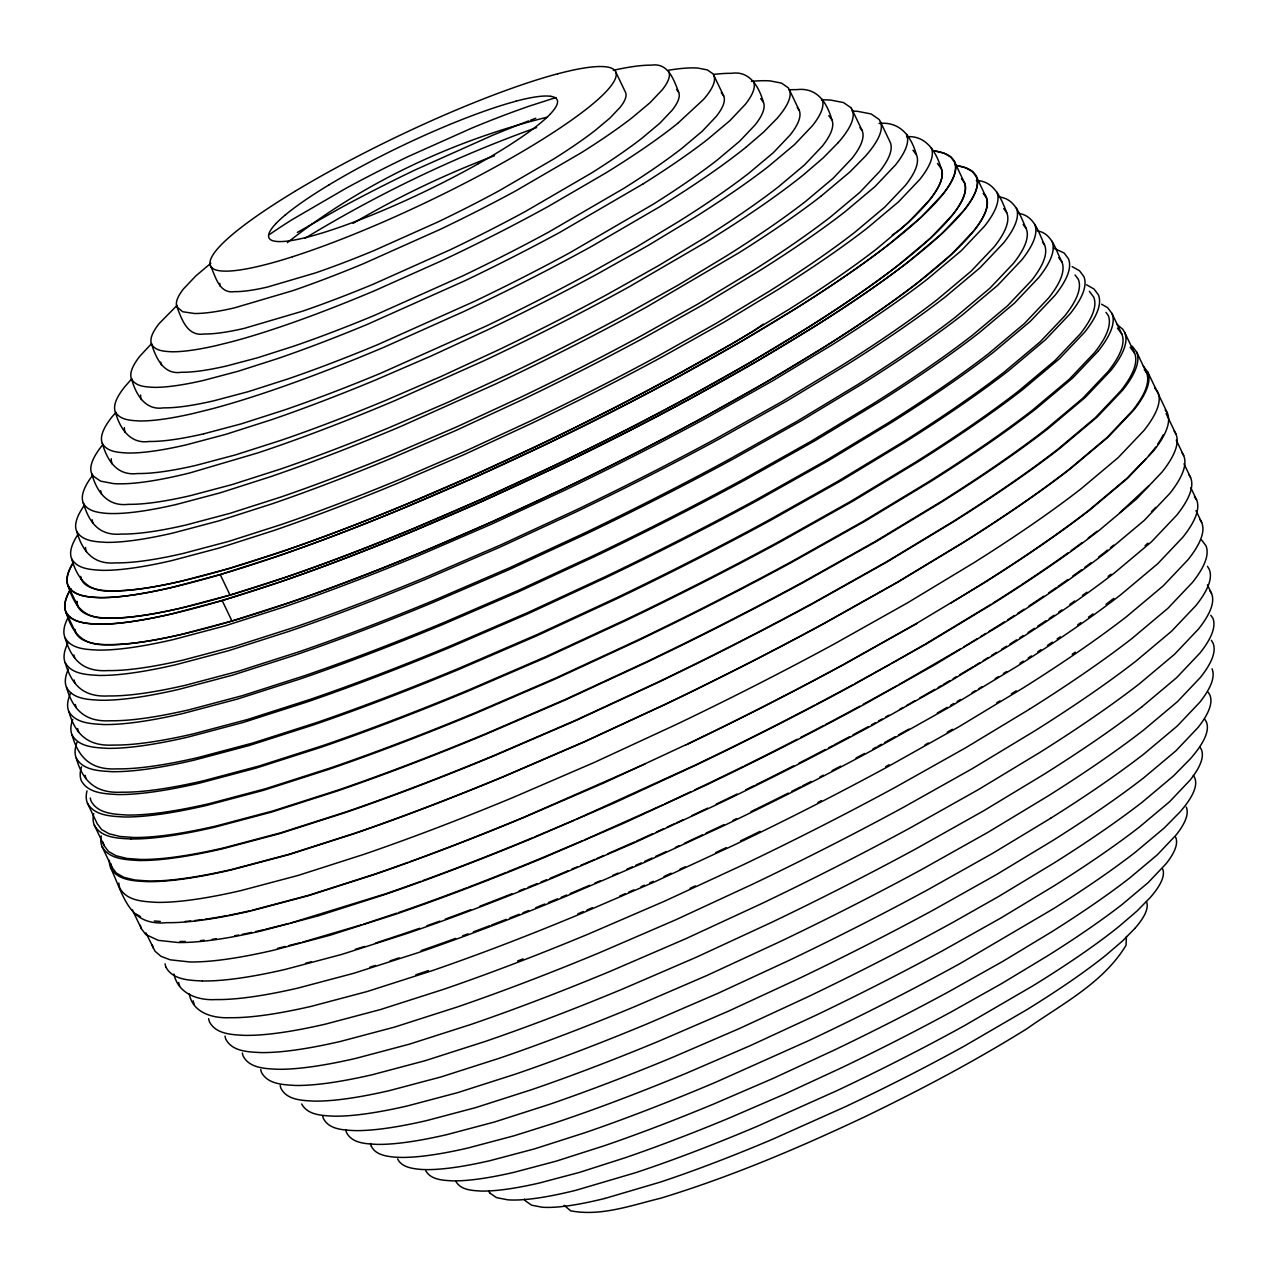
<?xml version="1.0" encoding="UTF-8"?>
<svg xmlns="http://www.w3.org/2000/svg" width="1278" height="1278" viewBox="0 0 1278 1278"><rect width="100%" height="100%" fill="white"/><g stroke="black" fill="none" stroke-linecap="round" stroke-linejoin="round"><path stroke-width="1.5" d="M1126.413 936.486L1126.03 945.305C1103.249 983.022 1061.73 1004.109 1026.745 1028.822C974.715 1061.219 920.48 1089.894 865.318 1116.541C798.862 1147.932 730.984 1176.782 660.614 1198.237C631.412 1205.282 601.043 1216.64 570.675 1210.825L564.141 1205.314M131.794 378.767L124.461 387.154A379.31 60.641 -25.6 0 0 115.387 411.947C119.701 428.258 130.18 444.345 149.127 441.469A379.31 60.641 -25.6 0 0 203.729 433.817M115.899 412.443L111.985 416.916A405.094 64.763 -25.6 0 0 102.304 443.402C107.544 461.23 117.304 476.039 137.673 473.531A405.094 64.763 -25.6 0 0 195.981 465.368L235.631 454.856L281.24 440.239A405.094 64.763 -25.6 0 0 385.253 400.557L441.07 376.483L497.669 350.268A405.094 64.763 -25.6 0 0 607.673 294.212L658.314 265.776L704.306 237.98A405.094 64.763 -25.6 0 0 778.27 186.955L804.421 165.022L822.217 146.251A405.094 64.763 -25.6 0 0 831.898 119.781C826.658 101.952 816.898 87.144 796.529 89.652A405.094 64.763 -25.6 0 0 788.941 89.795M1098.185 351.146L1072.849 377.857L1035.643 409.088A576.602 92.192 -25.6 0 1 930.352 481.694L864.902 521.248L792.807 561.729A576.602 92.192 -25.6 0 1 636.236 641.524L555.658 678.826L476.215 713.108A576.602 92.192 -25.6 0 1 328.158 769.58L263.252 790.395L206.796 805.364A576.602 92.192 -25.6 0 1 123.806 816.977C111.058 816.147 94.588 815.875 87.463 803.271A576.602 92.192 -25.6 0 1 87 790.874M1145.935 458.77L1126.605 478.595L1089.032 510.13A582.257 93.086 -25.6 0 1 982.718 583.439L950.608 603.248M1148.443 455.911L1152.197 451.613A582.257 93.086 -25.6 0 0 1155.616 447.124M838.208 142.625L823.256 157.833L803.335 174.942A426.74 68.229 -25.6 0 1 705.823 242.165L629.127 286.815A426.74 68.229 -25.6 0 1 484.154 360.668L394.918 400.605A426.74 68.229 -25.6 0 1 257.852 452.891L190.15 472.844A426.74 68.229 -25.6 0 1 113.343 483.579L100.563 481.119L93.054 475.959A426.74 68.229 -25.6 0 1 101.984 445.655M1134.944 928.371L1122.707 940.8L1106.413 954.794A349.006 55.801 -25.6 0 1 1026.681 1009.78L963.947 1046.283A349.006 55.801 -25.6 0 1 845.381 1106.7L772.407 1139.337A349.006 55.801 -25.6 0 1 660.311 1182.102L604.941 1198.429M287.39 242.628C362.728 182.866 453.402 140.42 546.649 117.32M151.603 343.558L139.909 356.147A350.076 55.976 -25.6 0 0 131.538 379.023C135.947 394.295 145.053 410.717 163.424 407.858A350.076 55.976 -25.6 0 0 213.825 400.797L248.092 391.707L287.502 379.087A350.076 55.976 -25.6 0 0 377.393 344.788L474.537 301.32A350.076 55.976 -25.6 0 0 569.605 252.884L653.122 204.288A350.076 55.976 -25.6 0 0 717.038 160.197L739.627 141.235L755.01 125.02A350.076 55.976 -25.6 0 0 763.381 102.144C758.956 86.872 749.851 70.45 731.479 73.325A350.076 55.976 -25.6 0 0 713.651 74.428M1148.762 485.784L1120.103 512.478M1151.542 511.583L1155.791 507.398M177.099 305.346L159.159 323.558A316.449 50.593 -25.6 0 0 151.587 344.245C156.172 358.287 163.68 375.093 181.364 372.265A316.449 50.593 -25.6 0 0 226.909 365.891L257.884 357.68L293.509 346.258A316.449 50.593 -25.6 0 0 374.773 315.251L462.588 275.968A316.449 50.593 -25.6 0 0 548.518 232.181L624.015 188.249A316.449 50.593 -25.6 0 0 681.797 148.408L702.213 131.267L716.111 116.602A316.449 50.593 -25.6 0 0 723.683 95.914L713.859 75.418M1145.072 545.706L1147.916 543.198M677.659 123.407L703.443 99.524A315.474 50.433 -25.6 0 0 712.852 73.725L707.325 69.907L697.884 68.069A315.474 50.433 -25.6 0 0 668.154 70.29M745.953 147.258L763.605 132.097L776.864 118.614A378.144 60.465 -25.6 0 0 788.143 87.703L781.513 83.118L770.203 80.913A378.144 60.465 -25.6 0 0 751.416 81.345M210.854 263.22L195.742 276L183.585 288.812A276.831 44.267 -25.6 0 0 176.971 306.912C181.811 319.452 187.419 336.705 204.24 333.989A276.831 44.267 -25.6 0 0 244.082 328.414L302.359 311.241A276.831 44.267 -25.6 0 0 373.432 284.131L450.255 249.753A276.831 44.267 -25.6 0 0 525.434 211.445L591.474 173.025A276.831 44.267 -25.6 0 0 642.019 138.168L659.879 123.167L672.036 110.339A276.831 44.267 -25.6 0 0 678.65 92.256C673.81 79.715 668.202 62.462 651.381 65.162A276.831 44.267 -25.6 0 0 613.296 70.338M908.482 261.702L941.535 233.954L964.059 210.215A512.35 81.92 -25.6 0 0 976.296 176.731L972.414 171.572L965.721 167.801L956.216 165.453M1045.468 429.584L1082.658 398.353L1108.01 371.642A576.602 92.192 -25.6 0 0 1121.78 333.941L1111.956 313.445L1107.595 307.631L1101.572 304.244M1107.483 550.115L1104.4 552.591A576.602 92.192 -25.6 0 1 1098.601 557.048M1110.566 547.623L1113.649 545.147M1141.941 706.798L1176.479 677.803L1199.994 653.01A535.306 85.578 -25.6 0 0 1212.79 618.009L1210.761 615.309M821.019 196.189L849.966 171.891L865.637 155.948A447.268 71.504 -25.6 0 0 878.992 119.381L871.149 113.966L857.762 111.362A447.715 71.584 -25.6 0 0 852.122 111.122M763.254 324.165L753.509 331.114A476.534 76.185 -25.6 0 1 318.877 538.533A476.534 76.185 -25.6 0 1 80.786 577.752M892.236 235.088L900.063 229.768A476.534 76.185 -25.6 0 0 939.266 165.181M1029.285 709.322L965.657 747.79L895.543 787.168A560.339 89.588 -25.6 0 1 743.253 864.759L664.911 901.038L587.656 934.362A560.339 89.588 -25.6 0 1 443.658 989.3L380.556 1009.524L325.65 1024.077A560.339 89.588 -25.6 0 1 244.945 1035.372C232.644 1034.717 216.206 1034.477 209.592 1022.049A560.339 89.588 -25.6 0 1 208.633 1018.662M1050.66 818.271L992.511 853.416L928.451 889.392A511.967 81.856 -25.6 0 1 789.309 960.289L717.725 993.421L647.131 1023.886A511.967 81.856 -25.6 0 1 515.577 1074.079L457.907 1092.562L407.746 1105.853A511.967 81.856 -25.6 0 1 334.005 1116.173C322.759 1115.582 307.742 1115.359 301.704 1104M643.297 183.776L559.78 232.388A350.076 55.976 -25.6 0 1 464.729 280.825L367.569 324.277A350.076 55.976 -25.6 0 1 277.677 358.575L238.267 371.211L204.001 380.301A350.076 55.976 -25.6 0 1 153.616 387.346C145.868 386.851 135.867 386.675 131.538 379.023M991.185 604.254L925.352 644.048M977.366 638.617L963.947 646.796M980.705 636.556L985.721 633.457M989.076 631.396L999.108 625.198A576.602 92.192 -25.6 0 0 1004.22 621.971M974.922 665.726L979.906 662.659M983.229 660.614L988.213 657.531M991.536 655.486L996.52 652.419M1001.505 649.336L1006.489 646.269M995.179 678.634L998.469 676.605M1003.406 673.554L1006.697 671.525M996.696 702.868L999.955 700.855M1011.345 693.826L1016.234 690.823M305.154 238.203C378.272 193.649 455.99 156.427 536.616 127.56M353.079 223.315C398.177 196.828 445.543 174.127 494.49 155.708M297.327 232.436L340.012 208.218A276.831 44.267 -25.6 0 1 415.19 169.91L492.014 135.548A276.831 44.267 -25.6 0 1 528.709 120.899M960.593 648.793L898.338 684.944M943.18 684.545L949.858 680.583M953.196 678.602L956.551 676.621M959.89 674.64L973.245 666.717M950.56 705.408L953.867 703.443M957.174 701.478L960.497 699.513M972.079 692.644L975.386 690.679M978.692 688.714L982.015 686.749M917.253 623.313L844.295 664.288A583.663 93.31 -25.6 0 1 685.791 745.042M891.517 663.378L923.659 645.023M906.453 705.584L914.792 700.807M919.809 697.948L934.825 689.353M938.164 687.452L941.503 685.535M937.317 712.996L947.254 707.325M924.921 744.962L928.355 742.997M947.238 732.198L952.398 729.259M854.535 683.842L889.823 664.352M863.241 704.322L896.661 685.871M871.692 724.77L875.174 722.837M878.641 720.92L882.124 719.003M885.59 717.086L889.073 715.169M899.504 709.418L902.971 707.501M878.018 746.192L881.453 744.291M884.903 742.39L895.223 736.687M898.674 734.786L909.009 729.083M885.718 766.656L889.137 764.771M685.711 744.85L604.222 782.807L523.82 817.505A583.679 93.326 -25.6 0 1 373.943 874.679L308.238 895.734L251.095 910.894A583.663 93.31 -25.6 0 1 167.098 922.652C129.286 926.326 124.222 897.204 110.643 867.778A583.247 93.246 -25.6 0 1 109.413 860.366M664.688 804.006L690.983 791.625M694.481 789.98L704.993 785.027A576.602 92.192 -25.6 0 0 743.349 766.401M676.286 822.936L683.235 819.661M691.941 815.556L707.581 808.191M684.401 843.32L702.421 834.838M706.015 833.144L724.035 824.661M715.648 852.634L726.335 847.602M645.007 764.004L524.124 817.121A582.257 93.086 -25.6 0 1 410.03 861.66M662.947 804.805L584.445 839.902M636.38 841.116L652.739 833.671M656.365 832.026L663.633 828.719M667.276 827.058L674.544 823.751M644.799 861.34L651.988 858.065M655.598 856.436L666.397 851.515M675.391 847.41L679.001 845.78M664.001 876.484L671.126 873.241M680.024 869.184L685.359 866.756M690.072 888.29L695.344 885.894M575.963 819.39L695.376 765.011A579.908 92.719 -25.6 0 0 814.677 705.168M596.698 858.592L603.903 855.413M607.513 853.832L634.559 841.946M612.625 875.478L617.993 873.13M626.923 869.2L632.29 866.835M635.853 865.27L641.221 862.922M619.75 896.054L625.054 893.737M628.584 892.172L633.888 889.855M640.965 886.74L644.495 885.191M649.799 882.858L653.33 881.309M534.444 836.994L574.141 820.188M582.64 840.668L544.971 856.611A576.602 92.192 -25.6 0 1 508.085 871.644M568.183 870.685L555.722 875.957A572.32 91.505 -25.6 0 1 550.179 878.258M571.745 869.184L577.081 866.915M580.643 865.414L594.893 859.375M570.196 893.562L589.605 885.335M594.893 883.098L600.181 880.861M577.848 913.866L583.327 911.534M586.985 909.984L592.465 907.668M283.46 551.074L228.986 568.534L181.62 581.091A483.819 77.351 -25.6 0 1 112.001 590.835C89.268 592.768 77.638 579.988 71.664 558.837A483.803 77.351 -25.6 0 1 78.421 533.757M363.511 924.202L396.915 913.099M375.588 943.052L408.752 932.029A572.32 91.505 -25.6 0 0 419.583 928.275M390.03 960.912L399.167 957.877M415.813 974.794L428.449 970.593M556.01 97.543L530.322 105.77A228.107 36.471 -25.6 0 0 471.758 128.119L408.449 156.427A228.107 36.471 -25.6 0 0 346.514 187.994L292.087 219.656A228.107 36.471 -25.6 0 0 269.402 234.577M73.07 563.039A498.819 79.747 -25.6 0 0 68.149 585.723C74.316 596.634 88.565 596.858 99.588 597.577A498.835 79.747 -25.6 0 0 171.396 587.529L220.215 574.573L276.383 556.585A498.835 79.747 -25.6 0 0 404.471 507.717L473.195 478.068L542.91 445.782A498.835 79.747 -25.6 0 0 678.362 376.77L740.729 341.737L797.36 307.519A498.835 79.747 -25.6 0 0 888.434 244.705L920.623 217.691L942.541 194.575A498.835 79.747 -25.6 0 0 954.458 161.971L950.688 156.938L944.17 153.28L934.921 150.996M68.149 585.723C74.843 607.929 85.674 619.558 109.413 618.073A498.835 79.747 -25.6 0 0 181.22 608.024L230.04 595.085L286.208 577.081A498.835 79.747 -25.6 0 0 414.296 528.213L483.02 498.564L552.719 466.294A498.835 79.747 -25.6 0 0 688.187 397.266L750.553 362.249L807.185 328.015A498.835 79.747 -25.6 0 0 898.258 265.201L930.448 238.187L952.366 215.071A498.835 79.747 -25.6 0 0 964.283 182.466L954.251 161.22M71.025 588.663A512.35 81.92 -25.6 0 0 65.961 611.97C72.303 623.169 86.936 623.408 98.262 624.143A512.35 81.92 -25.6 0 0 172.003 613.823L222.164 600.516L279.834 582.033A512.35 81.92 -25.6 0 0 411.404 531.84L481.982 501.391L553.582 468.243A512.35 81.92 -25.6 0 0 692.708 397.346L756.768 361.37L814.933 326.225A512.35 81.92 -25.6 0 0 908.482 261.702M65.961 611.97C72.67 634.591 84.076 646.093 108.087 644.639A512.35 81.92 -25.6 0 0 181.827 634.319L231.973 621.028L289.659 602.545A512.35 81.92 -25.6 0 0 421.229 552.352L491.806 521.887L563.406 488.739A512.35 81.92 -25.6 0 0 702.533 417.842L766.592 381.882L824.757 346.721A512.35 81.92 -25.6 0 0 918.307 282.198L951.359 254.45L973.868 230.727A512.35 81.92 -25.6 0 0 986.121 197.227L976.072 175.965M361.658 924.761L302.646 942.142M355.364 949.282L364.565 946.439M369.981 967.126L375.444 965.449M290.713 923.004L385.541 893.817A579.908 92.719 -25.6 0 0 420.829 881.341M203.729 433.817L240.855 423.976L283.556 410.286A379.31 60.641 -25.6 0 0 380.956 373.128L486.215 326.05A379.31 60.641 -25.6 0 0 589.222 273.556L636.636 246.926L679.704 220.902A379.31 60.641 -25.6 0 0 748.956 173.137L773.43 152.593L790.108 135.021A379.31 60.641 -25.6 0 0 799.165 110.227L789.341 89.732M252.054 910.287L309.052 895.175L374.614 874.168A582.257 93.086 -25.6 0 0 408.129 862.346M265.297 929.33L288.908 923.467M277.486 948.388L285.234 946.471M289.1 945.496L300.713 942.621M305.586 963.245L311.337 961.807M176.124 504.522L220.04 492.877L270.537 476.694A447.715 71.584 -25.6 0 0 401.036 426.325L494.57 384.486A447.268 71.504 -25.6 0 0 646.492 307.071L739.083 252.693A448.306 71.68 -25.6 0 0 821.003 196.205M214.353 827.281L271.144 812.217L336.402 791.306A579.493 92.655 -25.6 0 0 485.32 734.483L565.227 700.024L646.237 662.515A579.477 92.655 -25.6 0 0 803.734 582.257L876.245 541.537L942.062 501.759A579.477 92.655 -25.6 0 0 1047.944 428.737L1085.373 397.314L1110.854 370.46A579.477 92.655 -25.6 0 0 1124.72 332.552L1122.931 329.436L1116.956 324.372M130.883 838.959C118.167 838.272 101.17 838.033 94.332 825.173A579.493 92.655 -25.6 0 1 93.693 813.591M202.387 980.993C189.735 980.306 172.834 980.066 166.028 967.286M879.072 123.455C900.095 121.218 911.198 136.187 916.486 154.926A467.141 74.683 -25.6 0 1 905.319 185.47L884.791 207.1L854.662 232.404A467.141 74.683 -25.6 0 1 769.356 291.224L716.319 323.286L657.93 356.083A467.141 74.683 -25.6 0 1 531.073 420.718L465.799 450.942L401.436 478.707A467.141 74.683 -25.6 0 1 281.479 524.475L228.89 541.329L183.169 553.454A467.141 74.683 -25.6 0 1 115.931 562.863C93.534 564.812 82.623 551.856 76.648 531.265A467.141 74.683 -25.6 0 1 84.236 505.497M906.565 136.778C925.911 134.909 936.343 151.986 941.119 168.345A483.819 77.351 -25.6 0 1 929.553 199.975L908.291 222.388L877.075 248.587A483.803 77.351 -25.6 0 1 788.734 309.516L733.812 342.712L673.33 376.675A483.803 77.351 -25.6 0 1 541.952 443.626L474.346 474.921L407.682 503.676A483.803 77.351 -25.6 0 1 283.46 551.074M154.35 920.991L160.309 921.438M976.344 180.549C994.348 180.853 1001.057 198.457 1006.713 212.579A524.475 83.853 -25.6 0 1 994.172 246.862L971.136 271.16L937.301 299.563A524.475 83.853 -25.6 0 1 841.531 365.604L781.992 401.596L716.415 438.418A524.475 83.853 -25.6 0 1 573.998 510.992L500.704 544.923L428.449 576.106A524.475 83.853 -25.6 0 1 293.78 627.482L234.721 646.396L183.377 660.023A524.475 83.853 -25.6 0 1 107.895 670.583C83.645 672.02 71.728 660.63 65.002 637.626A524.092 83.789 -25.6 0 1 67.558 618.536M998.677 197.02C1015.371 198.09 1020.227 215.886 1026.154 228.474A535.306 85.578 -25.6 0 1 1013.358 263.476L989.843 288.269L955.305 317.263A535.306 85.578 -25.6 0 1 857.554 384.678L796.785 421.405L729.866 458.978A535.306 85.578 -25.6 0 1 584.509 533.054L509.698 567.688L435.958 599.51A535.306 85.578 -25.6 0 1 298.493 651.956L238.235 671.269L185.821 685.168A535.306 85.578 -25.6 0 1 108.79 695.935C84.316 697.357 71.951 686.062 65.21 662.723A535.306 85.578 -25.6 0 1 67.814 643.249M1037.209 230.823C1052.401 233.155 1055.692 250.44 1061.858 261.798A553.374 88.47 -25.6 0 1 1048.631 297.982L1024.317 323.622L988.613 353.591A553.374 88.47 -25.6 0 1 887.571 423.274L824.741 461.246L755.57 500.097A553.374 88.47 -25.6 0 1 605.293 576.666L527.958 612.466L451.725 645.358A553.39 88.47 -25.6 0 1 309.627 699.577L247.325 719.546L193.154 733.907A553.39 88.47 -25.6 0 1 113.502 745.058C88.677 746.432 75.562 735.281 68.788 711.399A553.374 88.47 -25.6 0 1 70.721 692.884M1053.376 248.06L1064.159 253.028L1068.408 258.683A560.738 89.652 -25.6 0 1 1055.005 295.33L1030.356 321.305L994.188 351.674A560.738 89.652 -25.6 0 1 891.788 422.299L828.128 460.767L758.03 500.129A560.738 89.652 -25.6 0 1 605.756 577.72L527.399 614.015L450.144 647.339A560.738 89.652 -25.6 0 1 306.161 702.277L243.028 722.501L188.138 737.055A560.738 89.652 -25.6 0 1 107.432 748.349C95.035 747.55 79.012 747.295 72.079 735.026A560.738 89.652 -25.6 0 1 72.75 719.402M1018.774 213.458C1034.621 215.519 1038.679 232.868 1044.525 244.897A544.923 87.128 -25.6 0 1 1031.506 280.521L1007.559 305.762L972.398 335.283A544.923 87.128 -25.6 0 1 872.89 403.896L811.035 441.293L742.901 479.538A544.923 87.128 -25.6 0 1 594.941 554.94L518.788 590.196L443.722 622.594A544.923 87.128 -25.6 0 1 303.797 675.966L242.437 695.631L189.096 709.785A544.923 87.128 -25.6 0 1 110.675 720.76C86.009 722.15 73.245 710.935 66.488 687.308A544.508 87.064 -25.6 0 1 68.389 669.065M1072.13 266.623L1079.527 270.792L1083.824 276.495A567.049 90.658 -25.6 0 1 1070.277 313.573L1045.356 339.836L1008.773 370.556A567.049 90.658 -25.6 0 1 905.223 441.948L840.86 480.863L769.963 520.673A567.049 90.658 -25.6 0 1 615.98 599.142L536.744 635.821L458.626 669.528A567.049 90.658 -25.6 0 1 313.014 725.073L249.178 745.537L193.665 760.266A567.049 90.658 -25.6 0 1 112.065 771.688C99.508 770.858 83.326 770.602 76.297 758.205A567.049 90.658 -25.6 0 1 76.984 742.406M1086.524 284.786L1094 289.004L1098.329 294.755A572.32 91.505 -25.6 0 1 1084.655 332.184L1059.51 358.687L1022.576 389.694A572.32 91.505 -25.6 0 1 918.083 461.757L853.097 501.024L781.561 541.201A572.32 91.505 -25.6 0 1 626.14 620.405L546.153 657.435L467.317 691.446A572.32 91.505 -25.6 0 1 320.363 747.518L255.919 768.158L199.895 783.031A572.32 91.505 -25.6 0 1 117.528 794.549C104.86 793.734 88.517 793.462 81.441 780.954A572.32 91.505 -25.6 0 1 81.488 766.848M135.947 914.042L140.516 916.614M1143.299 366.067L1147.708 371.946L1167.357 412.954A583.663 93.31 -25.6 0 1 1153.395 451.118L1127.755 478.148L1090.102 509.762A583.663 93.31 -25.6 0 1 983.517 583.263L916.614 623.392L843.815 664.272A582.257 93.086 -25.6 0 1 687.468 744.004M850.972 107.719L843.464 102.559L830.7 100.083A426.74 68.229 -25.6 0 0 821.403 99.876M1201.671 540.051L1205.921 545.706A560.339 89.588 -25.6 0 1 1192.502 582.369L1167.884 608.328L1131.701 638.712A560.323 89.588 -25.6 0 1 1029.285 709.322M489.825 1193.045L496.487 1197.614L507.797 1199.818A378.144 60.465 -25.6 0 0 575.899 1190.281L635.853 1172.613A378.144 60.465 -25.6 0 0 757.327 1126.269L836.403 1090.901A378.144 60.465 -25.6 0 0 964.842 1025.435L1032.832 985.881A378.144 60.465 -25.6 0 0 1119.193 926.31L1136.877 911.15L1150.12 897.683A378.144 60.465 -25.6 0 0 1162.581 868.8M1132.228 346.178L1136.637 352.041L1146.462 372.553A582.257 93.086 -25.6 0 1 1132.548 410.605L1106.956 437.587L1069.382 469.122A582.257 93.086 -25.6 0 1 963.069 542.447L896.964 582.401L824.166 623.265A582.257 93.086 -25.6 0 1 666.062 703.843L584.685 741.512L504.475 776.129A582.257 93.086 -25.6 0 1 354.964 833.16L289.403 854.167L232.404 869.296A582.257 93.086 -25.6 0 1 148.615 881.021L134.717 879.983L123.902 877.331L116.298 873.05L111.889 867.187L102.064 846.675A582.257 93.086 -25.6 0 1 101.234 835.924M1105.997 312.375L1108.154 315.267A572.32 91.505 -25.6 0 1 1094.479 352.68L1069.335 379.199L1032.4 410.19A572.32 91.505 -25.6 0 1 927.892 482.253L862.922 521.536L791.37 561.713A572.32 91.505 -25.6 0 1 635.965 640.901L555.978 677.931L477.141 711.958A572.32 91.505 -25.6 0 1 330.171 768.014L265.744 788.67L209.72 803.527A572.32 91.505 -25.6 0 1 127.353 815.044C114.685 814.23 98.342 813.958 91.265 801.45A572.32 91.505 -25.6 0 1 90.275 797.999M1117.419 328.142L1121.78 333.941M1089.351 291.288L1093.649 297.007A567.049 90.658 -25.6 0 1 1080.086 334.069L1055.181 360.348L1018.598 391.052A567.049 90.658 -25.6 0 1 915.048 462.46L850.669 501.375L779.788 541.169A567.049 90.658 -25.6 0 1 625.805 619.638L546.569 656.333L468.451 690.04A567.049 90.658 -25.6 0 1 322.839 745.585L259.003 766.033L203.49 780.762A567.049 90.658 -25.6 0 1 121.873 792.184C96.793 793.542 83.102 782.503 76.297 758.205M1130.151 347.201L1134.544 353.047A579.908 92.719 -25.6 0 1 1120.678 390.956L1095.198 417.826L1057.785 449.233A579.908 92.719 -25.6 0 1 951.902 522.255L886.069 562.048L813.559 602.753A579.908 92.719 -25.6 0 1 656.093 682.995L575.052 720.52L495.161 754.994A579.908 92.719 -25.6 0 1 346.242 811.802L280.952 832.729L224.193 847.777A579.908 92.719 -25.6 0 1 140.724 859.455L126.889 858.433L116.122 855.781L108.55 851.515L104.157 845.685L94.332 825.173M1075.038 274.946L1078.233 279.179A560.738 89.652 -25.6 0 1 1064.83 315.842L1040.18 341.817L1004.013 372.186A560.738 89.652 -25.6 0 1 901.613 442.795L837.953 481.279L767.854 520.641A560.738 89.652 -25.6 0 1 615.581 598.232L537.223 634.511L459.968 667.835A560.738 89.652 -25.6 0 1 315.986 722.773L252.852 742.997L197.962 757.566A560.738 89.652 -25.6 0 1 117.257 768.861C92.288 770.219 78.869 759.132 72.079 735.026M1144.257 369.614L1146.462 372.553M1058.727 257.629L1061.858 261.798M1154.641 387.841L1157.948 392.25A584.142 93.39 -25.6 0 1 1143.986 430.446L1118.314 457.492L1080.629 489.139A584.126 93.39 -25.6 0 1 973.948 562.703L907.652 602.769L834.614 643.793A584.142 93.39 -25.6 0 1 675.982 724.626L594.366 762.407L513.884 797.137A584.142 93.39 -25.6 0 1 363.879 854.359L298.141 875.43L240.951 890.59A584.142 93.39 -25.6 0 1 156.874 902.364C143.951 901.517 127.273 901.246 120.052 888.482A584.142 93.39 -25.6 0 1 118.838 883.066M1042.465 242.149L1044.525 244.897M1165.153 410.014L1167.357 412.954M1023.119 224.433L1026.154 228.474M1003.741 208.618L1006.713 212.579M983.213 193.361L986.121 197.227M961.455 178.696L964.283 182.466M1194.403 496.902L1196.559 499.778A572.32 91.505 -25.6 0 1 1182.885 537.191L1157.74 563.71L1120.806 594.701A572.32 91.505 -25.6 0 1 1016.298 666.765L951.327 706.047L879.775 746.224A572.32 91.505 -25.6 0 1 724.37 825.412L644.384 862.442L565.547 896.469A572.32 91.505 -25.6 0 1 418.577 952.525L354.15 973.181L298.125 988.038A572.32 91.505 -25.6 0 1 215.758 999.572C197.77 1000.658 177.993 993.645 173.936 974.012M937.461 163.472L941.119 168.345M912.955 150.213L916.486 154.926M859.966 127.64L862.123 130.516A428.05 68.437 -25.6 0 1 851.883 158.504L833.08 178.329L805.459 201.525A428.05 68.437 -25.6 0 1 727.294 255.424L678.698 284.802L625.198 314.851A428.05 68.437 -25.6 0 1 508.948 374.071L449.137 401.771L390.157 427.219A428.066 68.437 -25.6 0 1 280.249 469.154L232.053 484.602L190.15 495.704A428.066 68.437 -25.6 0 1 128.535 504.331C107.719 506.807 96.92 492.286 91.728 473.659M828.831 115.691L831.898 119.781M797.248 107.672L799.165 110.227M760.729 98.614L763.381 102.144M721.287 92.735L723.683 95.914M676.557 89.46L678.666 92.256M210.423 265.712C215.678 276.383 218.953 294.084 234.625 291.64A228.107 36.471 -25.6 0 0 267.453 287.055L315.474 272.901A228.107 36.471 -25.6 0 0 374.039 250.552L437.348 222.228A228.107 36.471 -25.6 0 0 499.299 190.662L553.709 158.999A228.107 36.471 -25.6 0 0 595.356 130.276L610.085 117.927L620.102 107.352A228.107 36.471 -25.6 0 0 625.549 92.447L615.74 71.935M176.971 306.912L182.674 311.736L194.416 313.493A276.831 44.267 -25.6 0 0 234.257 307.918L292.534 290.745A276.831 44.267 -25.6 0 0 363.607 263.619L440.431 229.257A276.831 44.267 -25.6 0 0 515.609 190.949L581.65 152.513A276.831 44.267 -25.6 0 0 632.195 117.656L650.055 102.671L662.228 89.843A276.831 44.267 -25.6 0 0 668.841 71.744M151.587 344.245C155.501 351.162 164.542 351.306 171.54 351.769A316.449 50.593 -25.6 0 0 217.084 345.395L231.957 341.689A303.781 48.564 -25.6 0 0 265.345 331.849L274.387 328.893A315.474 50.433 -25.6 0 0 375.732 290.234L441.709 260.728A315.474 50.433 -25.6 0 0 548.869 206.109L605.58 173.105A315.474 50.433 -25.6 0 0 677.644 123.423M115.387 411.947C120.084 420.238 130.915 420.414 139.302 420.957A379.31 60.641 -25.6 0 0 193.905 413.321L211.717 408.896A364.134 58.213 -25.6 0 0 251.75 397.091L262.581 393.544A378.144 60.465 -25.6 0 0 384.055 347.201L463.131 311.832A378.144 60.465 -25.6 0 0 591.586 246.382L659.576 206.828A378.144 60.465 -25.6 0 0 745.937 147.258M102.304 443.402C107.32 452.252 118.886 452.444 127.848 453.019A405.094 64.763 -25.6 0 0 186.157 444.872L225.807 434.344L271.415 419.743A405.094 64.763 -25.6 0 0 375.428 380.045L431.245 355.971L487.845 329.756A405.094 64.763 -25.6 0 0 597.848 273.716L648.505 245.264L694.481 217.468A405.094 64.763 -25.6 0 0 768.461 166.459L794.596 144.526L812.393 125.755A405.094 64.763 -25.6 0 0 822.073 99.269M92.799 475.112A448.306 71.68 -25.6 0 0 83.278 502.893C89.236 522.894 99.364 536.057 121.378 534.06A448.642 71.728 -25.6 0 0 185.949 525.018L229.864 513.373L280.377 497.19A448.626 71.728 -25.6 0 0 395.573 453.243L457.38 426.58L520.082 397.554A448.626 71.728 -25.6 0 0 641.907 335.475L697.996 303.972L748.924 273.188A448.642 71.728 -25.6 0 0 830.844 216.701L859.79 192.403L879.504 171.619A448.626 71.728 -25.6 0 0 890.223 142.289L880.398 121.777M76.648 531.265C82.431 541.473 95.77 541.68 106.106 542.367A467.141 74.683 -25.6 0 0 173.345 532.942L219.065 520.817L271.655 503.963A467.141 74.683 -25.6 0 0 391.611 458.211L455.974 430.446L521.248 400.222A467.141 74.683 -25.6 0 0 648.106 335.571L706.51 302.774L759.531 270.728A467.141 74.683 -25.6 0 0 844.838 211.908L874.967 186.604L895.495 164.958A467.141 74.683 -25.6 0 0 906.661 134.43M71.664 558.837C77.654 569.413 91.473 569.637 102.176 570.339A483.819 77.351 -25.6 0 0 171.811 560.595L219.161 548.038L273.636 530.578A483.803 77.351 -25.6 0 0 397.873 483.18L464.521 454.425L532.127 423.114A483.803 77.351 -25.6 0 0 663.506 356.179L723.987 322.216L778.925 289.004A483.803 77.351 -25.6 0 0 867.251 228.091L898.482 201.892L919.745 179.479A483.819 77.351 -25.6 0 0 931.295 147.849M455.926 1181.463C460.943 1190.313 472.509 1190.505 481.471 1191.08A405.094 64.763 -25.6 0 0 539.763 1182.917L579.429 1172.405L625.038 1157.788A405.094 64.763 -25.6 0 0 729.051 1118.106L784.852 1094.032L841.467 1067.817A405.094 64.763 -25.6 0 0 951.471 1011.761L1002.112 983.325L1048.104 955.529A405.094 64.763 -25.6 0 0 1122.068 904.52L1148.203 882.571L1166.015 863.816A405.094 64.763 -25.6 0 0 1175.696 837.33M65.21 662.723C71.84 674.417 87.112 674.672 98.965 675.439A535.306 85.578 -25.6 0 0 176.013 664.656L228.411 650.758L288.668 631.444A535.306 85.578 -25.6 0 0 426.133 579.014L499.874 547.192L574.685 512.558A535.306 85.578 -25.6 0 0 720.041 438.482L786.96 400.909L847.745 364.166A535.306 85.578 -25.6 0 0 945.48 296.768L980.018 267.773L1003.549 242.98A535.306 85.578 -25.6 0 0 1016.33 207.979M425.702 1170.712C431.005 1180.073 443.21 1180.265 452.684 1180.888A428.066 68.437 -25.6 0 0 514.299 1172.261L556.202 1161.143L604.398 1145.711A428.066 68.437 -25.6 0 0 714.306 1103.761L773.286 1078.328L833.096 1050.628A428.05 68.437 -25.6 0 0 949.346 991.393L1002.863 961.344L1051.459 931.966A428.05 68.437 -25.6 0 0 1129.608 878.066L1157.229 854.886L1176.048 835.061A428.05 68.437 -25.6 0 0 1186.272 807.073M68.788 711.399C75.642 723.492 91.441 723.747 103.678 724.546A553.39 88.47 -25.6 0 0 183.329 713.412L237.5 699.034L299.803 679.081A553.39 88.47 -25.6 0 0 441.9 624.862L518.133 591.97L595.468 556.17A553.374 88.47 -25.6 0 0 745.745 479.585L814.933 440.734L877.746 402.762A553.374 88.47 -25.6 0 0 978.788 333.079L1014.492 303.11L1038.822 277.486A553.374 88.47 -25.6 0 0 1052.034 241.302M102.064 846.675C109.285 859.407 125.899 859.679 138.775 860.509A582.257 93.086 -25.6 0 0 222.596 848.784L279.578 833.671L345.14 812.664A582.257 93.086 -25.6 0 0 494.65 755.617L574.876 721.016L656.237 683.347A582.257 93.086 -25.6 0 0 814.358 602.769L887.14 561.889L953.244 521.935A582.257 93.086 -25.6 0 0 1059.558 448.626L1097.131 417.075L1122.723 390.109A582.257 93.086 -25.6 0 0 1136.637 352.041M1174.131 430.926L1175.936 434.057A581.825 93.022 -25.6 0 1 1161.99 472.125L1136.43 499.091L1098.856 530.626A581.825 93.022 -25.6 0 1 992.511 603.951L926.438 643.904L853.624 684.784A581.825 93.022 -25.6 0 1 695.504 765.362L614.159 803.015L533.932 837.633A581.841 93.022 -25.6 0 1 384.422 894.68L318.877 915.671L261.862 930.799A581.841 93.022 -25.6 0 1 178.073 942.509L158.376 940.368L145.772 934.553L141.363 928.691L132.353 909.888M1181.862 452.444L1183.668 455.559A579.477 92.655 -25.6 0 1 1169.785 493.468L1144.321 520.322L1106.892 551.745A579.477 92.655 -25.6 0 1 1000.994 624.766L935.176 664.56L862.666 705.264A579.477 92.655 -25.6 0 1 705.184 785.523L624.159 823.032L544.252 857.506A579.493 92.655 -25.6 0 1 395.349 914.313L330.075 935.224L273.3 950.289A579.493 92.655 -25.6 0 1 189.831 961.967L170.23 959.826L161.044 956.359L155.069 951.295L145.9 932.812M1188.764 474.362L1190.553 477.461A576.17 92.112 -25.6 0 1 1176.75 515.162L1151.43 541.872L1114.224 573.103A576.186 92.128 -25.6 0 1 1008.917 645.709L943.483 685.264L871.388 725.76A576.17 92.112 -25.6 0 1 714.785 805.539L634.239 842.841L554.796 877.123A576.186 92.128 -25.6 0 1 406.723 933.595L341.833 954.394L285.377 969.379A576.186 92.128 -25.6 0 1 202.387 980.977M1199.946 519.475L1201.703 522.526A566.633 90.594 -25.6 0 1 1188.125 559.604L1163.22 585.867L1126.637 616.571A566.633 90.594 -25.6 0 1 1023.071 687.995L958.724 726.878L887.827 766.704A566.633 90.594 -25.6 0 1 733.828 845.173L654.608 881.852L576.49 915.559A566.617 90.594 -25.6 0 1 430.878 971.104L367.058 991.552L311.528 1006.281A566.617 90.594 -25.6 0 1 229.928 1017.703C213.154 1018.454 192.93 1013.15 189.256 993.98M1207.486 566.362L1209.212 569.333A552.975 88.406 -25.6 0 1 1195.968 605.516L1171.654 631.14L1135.95 661.109A552.975 88.406 -25.6 0 1 1034.892 730.808L972.095 768.765L902.891 807.616A552.975 88.406 -25.6 0 1 752.614 884.2L675.311 920L599.062 952.893A552.975 88.406 -25.6 0 1 456.949 1007.096L394.662 1027.065L340.491 1041.426A552.975 88.406 -25.6 0 1 260.856 1052.577C248.699 1051.922 232.484 1051.698 225.95 1039.429A552.975 88.406 -25.6 0 1 225.008 1036.091M1209.819 590.5L1211.512 593.423A544.524 87.064 -25.6 0 1 1198.476 629.064L1174.546 654.288L1139.385 683.81A544.524 87.064 -25.6 0 1 1039.861 752.438L978.021 789.82L909.888 828.08A544.524 87.064 -25.6 0 1 761.896 903.482L685.775 938.723L610.692 971.12A544.524 87.064 -25.6 0 1 470.767 1024.509L409.423 1044.158L356.083 1058.312A544.524 87.064 -25.6 0 1 277.661 1069.271C265.696 1068.648 249.721 1068.408 243.299 1056.331A544.508 87.064 -25.6 0 1 242.357 1053.04M1211.368 640.294L1212.998 643.106A524.092 83.789 -25.6 0 1 1200.441 677.404L1177.405 701.702L1143.57 730.105A524.092 83.789 -25.6 0 1 1047.784 796.162L988.261 832.138L922.684 868.96A524.092 83.789 -25.6 0 1 780.251 941.535L706.974 975.465L634.719 1006.633A524.076 83.789 -25.6 0 1 500.033 1058.024L441.006 1076.939L389.662 1090.549A524.076 83.789 -25.6 0 1 314.18 1101.109C302.662 1100.502 287.294 1100.278 281.112 1088.648A524.092 83.789 -25.6 0 1 280.202 1085.485M1208.317 692.325L1209.851 695.008A498.468 79.699 -25.6 0 1 1197.917 727.629L1176.016 750.729L1143.826 777.743A498.452 79.699 -25.6 0 1 1052.721 840.573L996.121 874.791L933.739 909.808A498.468 79.699 -25.6 0 1 798.271 978.836L728.588 1011.106L659.847 1040.755A498.468 79.699 -25.6 0 1 531.76 1089.623L475.608 1107.627L426.772 1120.566A498.468 79.699 -25.6 0 1 354.98 1130.615C344.038 1130.04 329.42 1129.816 323.526 1118.761A498.468 79.699 -25.6 0 1 322.679 1115.758M1204.834 719.29L1206.336 721.894A482.812 77.191 -25.6 0 1 1190.409 758.749L1173.508 775.922L1142.292 802.137A483.451 77.287 -25.6 0 1 1053.935 863.065L999.029 896.261L954.107 921.71A482.812 77.191 -25.6 0 1 807.137 997.175L739.563 1028.47L672.899 1057.225A483.451 77.303 -25.6 0 1 548.661 1104.623L494.203 1122.084L446.837 1134.64A483.451 77.303 -25.6 0 1 377.202 1144.385C366.594 1143.81 352.408 1143.602 346.705 1132.883A483.451 77.287 -25.6 0 1 345.875 1129.976M1199.898 746.959L1201.352 749.467A466.789 74.635 -25.6 0 1 1190.169 780.027L1169.658 801.657L1139.513 826.946A466.789 74.635 -25.6 0 1 1054.19 885.782L1001.185 917.828L942.781 950.624A466.789 74.635 -25.6 0 1 815.907 1015.275L750.649 1045.484L686.286 1073.264A466.182 74.539 -25.6 0 1 552.607 1123.65L513.756 1135.87L468.02 1147.995A466.182 74.539 -25.6 0 1 394.902 1157.149C386.371 1156.318 375.572 1154.913 371.339 1146.302M83.262 502.893C87.335 511.152 97.719 512.51 105.898 513.309A447.715 71.584 -25.6 0 0 176.14 504.506M397.602 1158.954C401.659 1167.213 412.043 1168.555 420.238 1169.37A447.715 71.584 -25.6 0 0 490.464 1160.552L534.364 1148.922L584.861 1132.739A447.715 71.584 -25.6 0 0 715.361 1082.386L808.894 1040.548A447.268 71.504 -25.6 0 0 960.816 963.117L1053.407 908.738A448.306 71.68 -25.6 0 0 1135.327 852.25L1164.29 827.936L1179.961 812.009A447.268 71.504 -25.6 0 0 1193.317 775.442M65.002 637.626C71.185 649.24 86.553 649.464 98.071 650.087A524.076 83.789 -25.6 0 0 173.568 639.511L224.912 625.9L283.956 606.986A524.475 83.853 -25.6 0 0 418.625 555.595L490.88 524.427L564.173 490.496A524.475 83.853 -25.6 0 0 706.59 417.922L772.168 381.1L831.706 345.108A524.475 83.853 -25.6 0 0 927.461 279.067L961.312 250.664L984.364 226.366A524.475 83.853 -25.6 0 0 996.888 192.083M66.488 687.308C72.91 699.385 88.885 699.609 100.834 700.248A544.524 87.064 -25.6 0 0 179.271 689.273L232.612 675.135L293.94 655.486A544.524 87.064 -25.6 0 0 433.881 602.098L508.964 569.7L585.084 534.46A544.524 87.064 -25.6 0 0 733.077 459.042L801.21 420.781L863.049 383.4A544.524 87.064 -25.6 0 0 962.558 314.787L997.735 285.266L1021.681 260.025A544.524 87.064 -25.6 0 0 1034.685 224.401M110.643 867.778C117.528 880.718 134.621 880.957 147.433 881.644A583.247 93.246 -25.6 0 0 231.446 869.887L288.588 854.742L354.278 833.687A583.247 93.246 -25.6 0 0 504.171 776.497L584.589 741.815L666.126 704.05A583.231 93.246 -25.6 0 0 824.63 623.281L897.619 582.305L963.852 542.271A583.247 93.246 -25.6 0 0 1070.437 468.77L1108.106 437.14L1133.762 410.11A583.231 93.246 -25.6 0 0 1147.692 371.962M1166.111 413.545L1175.936 434.057M1124.72 332.536L1134.544 353.047M1176.287 440.175L1183.668 455.559M1184.003 463.786L1190.553 477.461M1190.84 487.813L1196.559 499.778M1195.968 510.561L1201.703 522.526M1207.422 584.877L1211.512 593.423M852.298 110.02L862.123 130.516M220.215 574.573L230.04 595.085M222.164 600.516L231.973 621.028M68.357 586.474L78.182 606.97M66.184 612.737L76.009 633.233M87.463 803.271L97.272 823.783L101.649 829.582L109.173 833.815L119.876 836.451L133.631 837.473A576.602 92.192 -25.6 0 0 216.621 825.86L273.061 810.891L337.983 790.092A576.602 92.192 -25.6 0 0 486.039 733.604L565.483 699.338L646.061 662.02A576.602 92.192 -25.6 0 0 802.632 582.241L874.711 541.76L940.177 502.19A576.602 92.192 -25.6 0 0 1045.468 429.584M75.785 632.466A512.35 81.92 -25.6 0 1 74.891 629.383M984.124 193.841A504.65 80.69 -25.6 0 1 567.927 486.599A504.65 80.69 -25.6 0 1 74.923 630.294M955.625 165.341A504.65 80.69 -25.6 0 1 556.92 466.662A504.65 80.69 -25.6 0 1 70.114 589.973M77.974 606.219A498.819 79.747 -25.6 0 1 76.92 601.603M964.075 181.716A491.343 78.549 -25.6 0 1 540.993 471.886A491.343 78.549 -25.6 0 1 76.744 601.331M933.627 150.788A491.343 78.549 -25.6 0 1 544.236 445.175A491.343 78.549 -25.6 0 1 73.181 562.671M523.021 958.899A553.39 88.47 -25.6 0 1 517.654 960.96M821.355 800.651A560.738 89.652 -25.6 0 1 817.904 802.424M760.075 831.371A560.738 89.652 -25.6 0 1 740.569 840.844M1075.261 652.163A560.738 89.652 -25.6 0 1 1072.226 654.24M566.665 895.047A567.049 90.658 -25.6 0 1 561.186 897.316M557.527 898.817A567.049 90.658 -25.6 0 1 548.438 902.556M544.811 904.025A567.049 90.658 -25.6 0 1 535.786 907.668M528.597 910.543A567.049 90.658 -25.6 0 1 522.974 912.78M519.219 914.265A567.049 90.658 -25.6 0 1 509.906 917.923M506.2 919.361A567.049 90.658 -25.6 0 1 491.487 925.032M489.666 925.735A567.049 90.658 -25.6 0 1 473.371 931.87M467.988 933.867A567.049 90.658 -25.6 0 1 462.652 935.831M455.575 938.403A567.049 90.658 -25.6 0 1 421.069 950.592M876.341 747.103A567.049 90.658 -25.6 0 1 872.986 748.908M864.567 753.461A567.049 90.658 -25.6 0 1 856.068 757.982M840.684 766.145A567.049 90.658 -25.6 0 1 832.058 770.65M823.383 775.171A567.049 90.658 -25.6 0 1 819.901 776.96M811.179 781.465A567.049 90.658 -25.6 0 1 802.408 785.938M800.651 786.833A567.049 90.658 -25.6 0 1 791.849 791.306M788.318 793.095A567.049 90.658 -25.6 0 1 750.953 811.626M736.607 818.607A567.049 90.658 -25.6 0 1 733.013 820.348M1113.777 598.408A567.049 90.658 -25.6 0 1 1105.965 604.35M1093.01 613.919A567.049 90.658 -25.6 0 1 1088.505 617.162M1080.821 622.626A567.049 90.658 -25.6 0 1 1077.689 624.846M1060.357 636.779A567.049 90.658 -25.6 0 1 1057.194 638.92M1052.385 642.147A567.049 90.658 -25.6 0 1 1047.497 645.39M1040.979 649.687A567.049 90.658 -25.6 0 1 1037.816 651.748M1031.41 655.902A567.049 90.658 -25.6 0 1 1028.167 657.994M1023.263 661.141A567.049 90.658 -25.6 0 1 1019.956 663.25M194.192 1004.22A566.633 90.594 -25.6 0 1 193.202 1000.802M546.489 879.775A572.32 91.505 -25.6 0 1 540.977 882.044M537.319 883.529A572.32 91.505 -25.6 0 1 528.181 887.236M524.539 888.705A572.32 91.505 -25.6 0 1 519.092 890.878M511.871 893.753A572.32 91.505 -25.6 0 1 479.841 906.23M470.655 909.712A572.32 91.505 -25.6 0 1 445.367 919.074M439.856 921.087A572.32 91.505 -25.6 0 1 426.9 925.703M868.273 726.639A572.32 91.505 -25.6 0 1 852.953 734.882M849.535 736.719A572.32 91.505 -25.6 0 1 834.007 744.946M832.282 745.857A572.32 91.505 -25.6 0 1 828.799 747.678M825.316 749.499A572.32 91.505 -25.6 0 1 798.958 763.126M793.654 765.841A572.32 91.505 -25.6 0 1 756.049 784.724M754.324 785.571A572.32 91.505 -25.6 0 1 745.713 789.804M737.071 794.037A572.32 91.505 -25.6 0 1 716.287 804.086M1110.981 574.205A572.32 91.505 -25.6 0 1 1108.122 576.41M1086.955 592.209A572.32 91.505 -25.6 0 1 1082.418 595.484M1074.654 601.011A572.32 91.505 -25.6 0 1 1069.894 604.35M1061.858 609.925A572.32 91.505 -25.6 0 1 1058.743 612.066M1053.999 615.277A572.32 91.505 -25.6 0 1 1049.19 618.536M1045.947 620.709A572.32 91.505 -25.6 0 1 1037.704 626.172M1034.445 628.313A572.32 91.505 -25.6 0 1 1028.039 632.498M1023.151 635.645A572.32 91.505 -25.6 0 1 1019.876 637.77M1016.553 639.879A572.32 91.505 -25.6 0 1 1009.86 644.128M179.671 985.961A572.32 91.505 -25.6 0 1 178.68 982.526M506.264 872.379A576.602 92.192 -25.6 0 1 468.531 887.108M466.678 887.811A576.602 92.192 -25.6 0 1 398.72 912.476M859.87 706.175A576.602 92.192 -25.6 0 1 825.348 724.61M823.607 725.521A576.602 92.192 -25.6 0 1 800.715 737.454M797.152 739.291A576.602 92.192 -25.6 0 1 745.074 765.538M1091.077 562.719A576.602 92.192 -25.6 0 1 1084.862 567.32M1081.683 569.653A576.602 92.192 -25.6 0 1 1072.514 576.25M1067.801 579.605A576.602 92.192 -25.6 0 1 1058.104 586.362M1056.459 587.513A576.602 92.192 -25.6 0 1 1048.599 592.896M1043.775 596.155A576.602 92.192 -25.6 0 1 1028.886 606.06M1024.077 609.207A576.602 92.192 -25.6 0 1 1017.56 613.44M1014.269 615.565A576.602 92.192 -25.6 0 1 1007.591 619.83M166.044 967.286A576.186 92.128 -25.6 0 1 165.054 963.804M371.339 1146.302A466.789 74.635 -25.6 0 1 370.54 1143.49M532.654 837.745A579.908 92.719 -25.6 0 1 422.635 880.686M852.857 684.768A579.908 92.719 -25.6 0 1 816.434 704.242M1097.083 531.233A579.908 92.719 -25.6 0 1 1088.249 537.99M1082.131 542.575A579.908 92.719 -25.6 0 1 1071.204 550.594M1068.136 552.799A579.908 92.719 -25.6 0 1 1021.122 585.005M1019.524 586.059A579.908 92.719 -25.6 0 1 992.91 603.168M263.476 929.777A579.908 92.719 -25.6 0 1 255.584 931.566M251.718 932.397A579.908 92.719 -25.6 0 1 242.309 934.33M238.666 935.033A579.908 92.719 -25.6 0 1 234.769 935.768M216.381 938.755A579.908 92.719 -25.6 0 1 212.244 939.298M204.304 940.225A579.908 92.719 -25.6 0 1 200.486 940.592M185.294 941.455A579.908 92.719 -25.6 0 1 180.022 941.471M153.28 948.18A579.493 92.655 -25.6 0 1 152.274 944.698M1163.268 434.728A582.257 93.086 -25.6 0 1 1157.66 444.217M250.057 910.751A582.257 93.086 -25.6 0 1 228.954 915.208M227.133 915.559A582.257 93.086 -25.6 0 1 204.768 919.297M202.675 919.569A582.257 93.086 -25.6 0 1 194.591 920.559M190.71 920.959A582.257 93.086 -25.6 0 1 185.102 921.454M141.379 928.675A581.841 93.022 -25.6 0 1 140.356 925.176M1146.446 901.709A349.006 55.801 -25.6 0 1 1134.912 928.371M604.957 1198.413A349.006 55.801 -25.6 0 1 542.128 1207.215L531.664 1205.202L525.53 1200.969A349.006 55.801 -25.6 0 1 524.459 1199.083M1212.023 668.777A511.967 81.856 -25.6 0 1 1199.786 702.277L1177.278 726L1144.225 753.748A511.967 81.856 -25.6 0 1 1050.644 818.271M489.857 1193.029A378.144 60.465 -25.6 0 1 488.675 1191M1141.941 706.798A535.306 85.578 -25.6 0 1 1044.19 774.196L983.421 810.939L916.502 848.512A535.306 85.578 -25.6 0 1 771.129 922.588L696.334 957.222L622.578 989.044A535.306 85.578 -25.6 0 1 485.129 1041.474L424.855 1060.788L372.457 1074.686A535.306 85.578 -25.6 0 1 295.41 1085.469C283.572 1084.702 268.284 1084.447 261.655 1072.753A535.306 85.578 -25.6 0 1 260.744 1069.526M86.121 778.717A567.049 90.658 -25.6 0 1 85.147 775.299M1111.956 313.445A576.602 92.192 -25.6 0 1 1098.185 351.146M214.369 827.281A579.493 92.655 -25.6 0 1 130.899 838.959M104.157 845.685A579.908 92.719 -25.6 0 1 103.167 842.186M111.905 867.187A582.257 93.086 -25.6 0 1 110.882 863.672M643.297 183.776A350.076 55.976 -25.6 0 0 707.213 139.701L729.802 120.739L745.186 104.524A350.076 55.976 -25.6 0 0 753.557 81.632M141.363 399.535A350.076 55.976 -25.6 0 1 140.628 395.094M161.411 364.741A316.449 50.593 -25.6 0 1 160.772 362.153M530.498 120.228A276.831 44.267 -25.6 0 1 535.801 118.231M292.422 256.782A218.985 35.017 -25.6 0 1 268.348 263.875A226.765 36.247 -25.6 0 1 219.385 270.728A218.985 35.017 -25.6 0 1 212.148 268.013M557.799 73.773A218.985 35.017 -25.6 0 0 533.725 80.865A226.765 36.247 -25.6 0 0 446.31 114.221A218.985 35.017 -25.6 0 0 414.583 128.423A226.765 36.247 -25.6 0 0 322.152 175.517A218.969 35.017 -25.6 0 0 294.851 191.396M557.783 73.789A226.765 36.247 -25.6 0 1 606.762 66.935A218.985 35.017 -25.6 0 1 613.999 69.635A226.765 36.247 -25.6 0 1 605.836 91.904A218.985 35.017 -25.6 0 1 593.455 103.39A226.765 36.247 -25.6 0 1 531.281 146.267A218.985 35.017 -25.6 0 1 504.011 162.13A226.765 36.247 -25.6 0 1 411.58 209.225A218.985 35.017 -25.6 0 1 379.838 223.442A226.765 36.247 -25.6 0 1 292.438 256.766M220.247 286.224A228.107 36.471 -25.6 0 1 219.768 283.333M212.18 267.997A226.765 36.247 -25.6 0 1 220.311 245.743A218.969 35.017 -25.6 0 1 232.692 234.273A226.765 36.247 -25.6 0 1 294.867 191.396M477.748 164.063A160.756 25.704 -25.6 0 1 412.011 197.563A155.756 24.905 -25.6 0 1 389.439 207.675A160.756 25.704 -25.6 0 1 327.296 231.366A155.756 24.905 -25.6 0 1 310.139 236.43A160.756 25.704 -25.6 0 1 275.329 241.286A155.756 24.905 -25.6 0 1 270.169 239.385A160.756 25.704 -25.6 0 1 275.984 223.538M477.764 164.063A155.756 24.905 -25.6 0 0 497.174 152.769A160.756 25.704 -25.6 0 0 541.345 122.305A155.756 24.905 -25.6 0 0 550.211 114.109M550.163 114.125A160.756 25.704 -25.6 0 0 555.946 98.294A155.756 24.905 -25.6 0 0 550.866 96.345M515.865 101.186A160.756 25.704 -25.6 0 1 550.69 96.313M516.024 101.218A155.756 24.905 -25.6 0 0 498.883 106.266A160.756 25.704 -25.6 0 0 436.709 130.005A155.756 24.905 -25.6 0 0 414.136 140.085A160.756 25.704 -25.6 0 0 348.415 173.584A155.772 24.905 -25.6 0 0 328.989 184.895M284.818 215.359A160.756 25.704 -25.6 0 1 329.005 184.879M275.952 223.554A155.74 24.905 -25.6 0 1 284.77 215.375M81.488 579.349A483.803 77.351 -25.6 0 1 80.658 576.426M86.473 551.761A467.141 74.683 -25.6 0 1 85.498 547.431M93.102 523.405A448.626 71.728 -25.6 0 1 92.192 519.731M850.94 107.735A426.74 68.229 -25.6 0 1 838.192 142.641M101.553 494.155A428.05 68.437 -25.6 0 1 100.69 490.656M78.613 731.911A553.374 88.47 -25.6 0 1 77.654 728.572M75.035 683.219A535.306 85.578 -25.6 0 1 74.108 679.992M74.827 658.122A524.475 83.853 -25.6 0 1 73.932 654.959M76.313 707.804A544.923 87.128 -25.6 0 1 75.37 704.529M125.212 432.443A379.31 60.641 -25.6 0 1 124.413 427.635M112.129 463.898A405.094 64.763 -25.6 0 1 111.282 458.77"/></g></svg>
